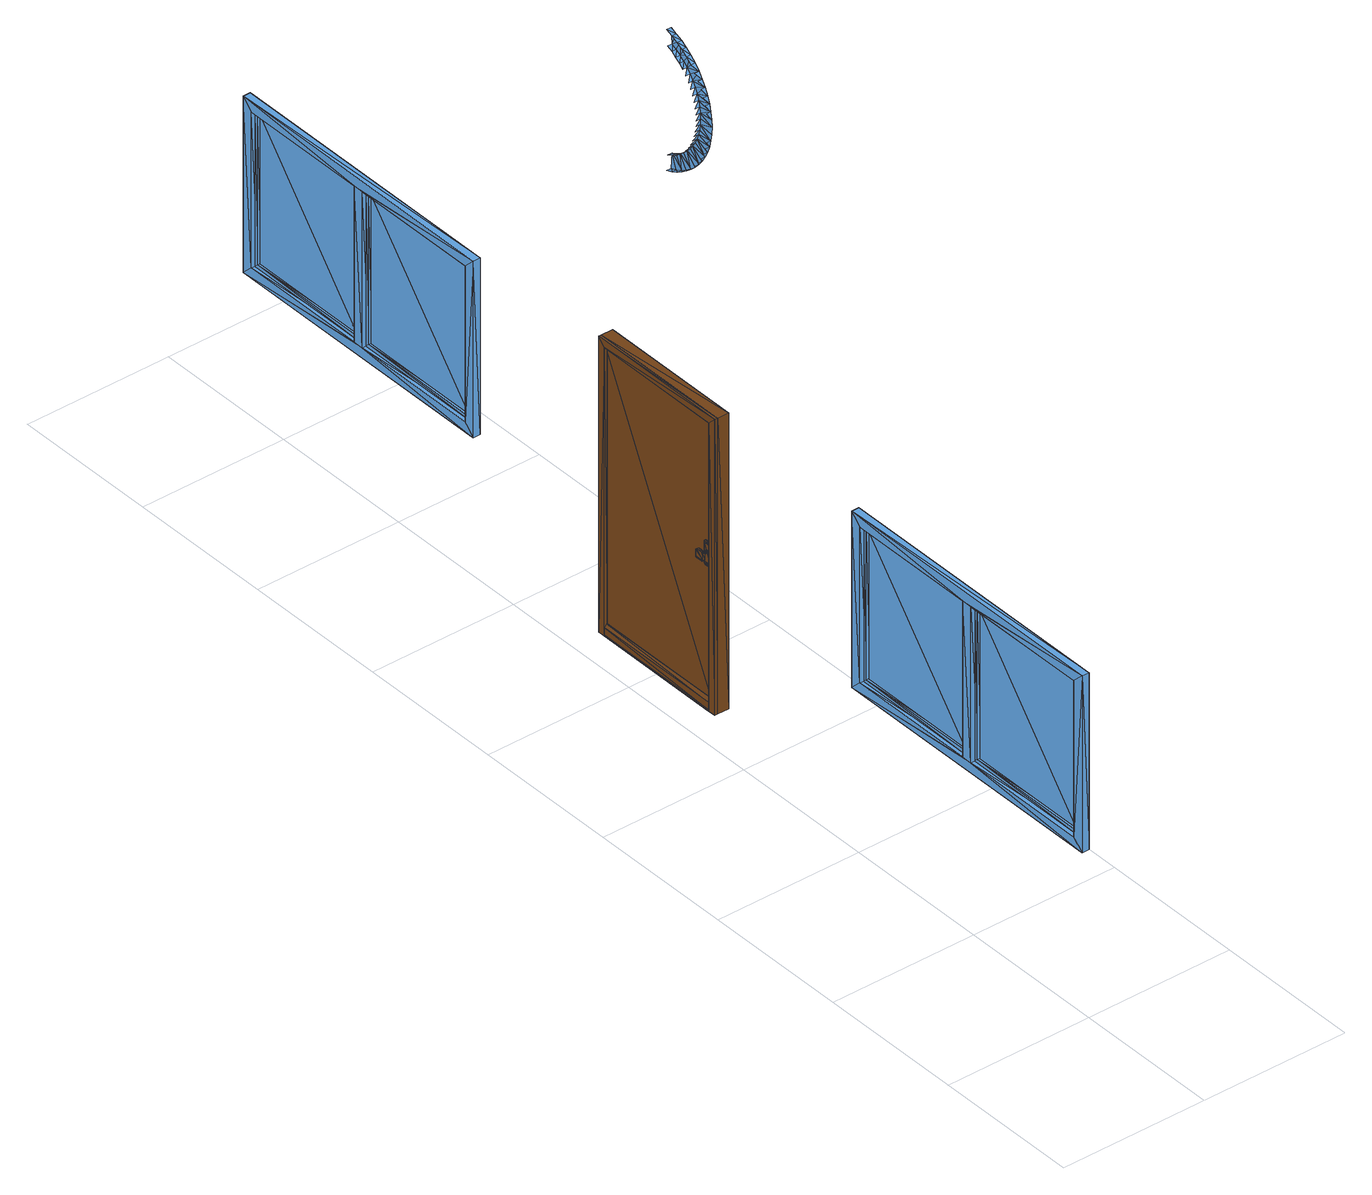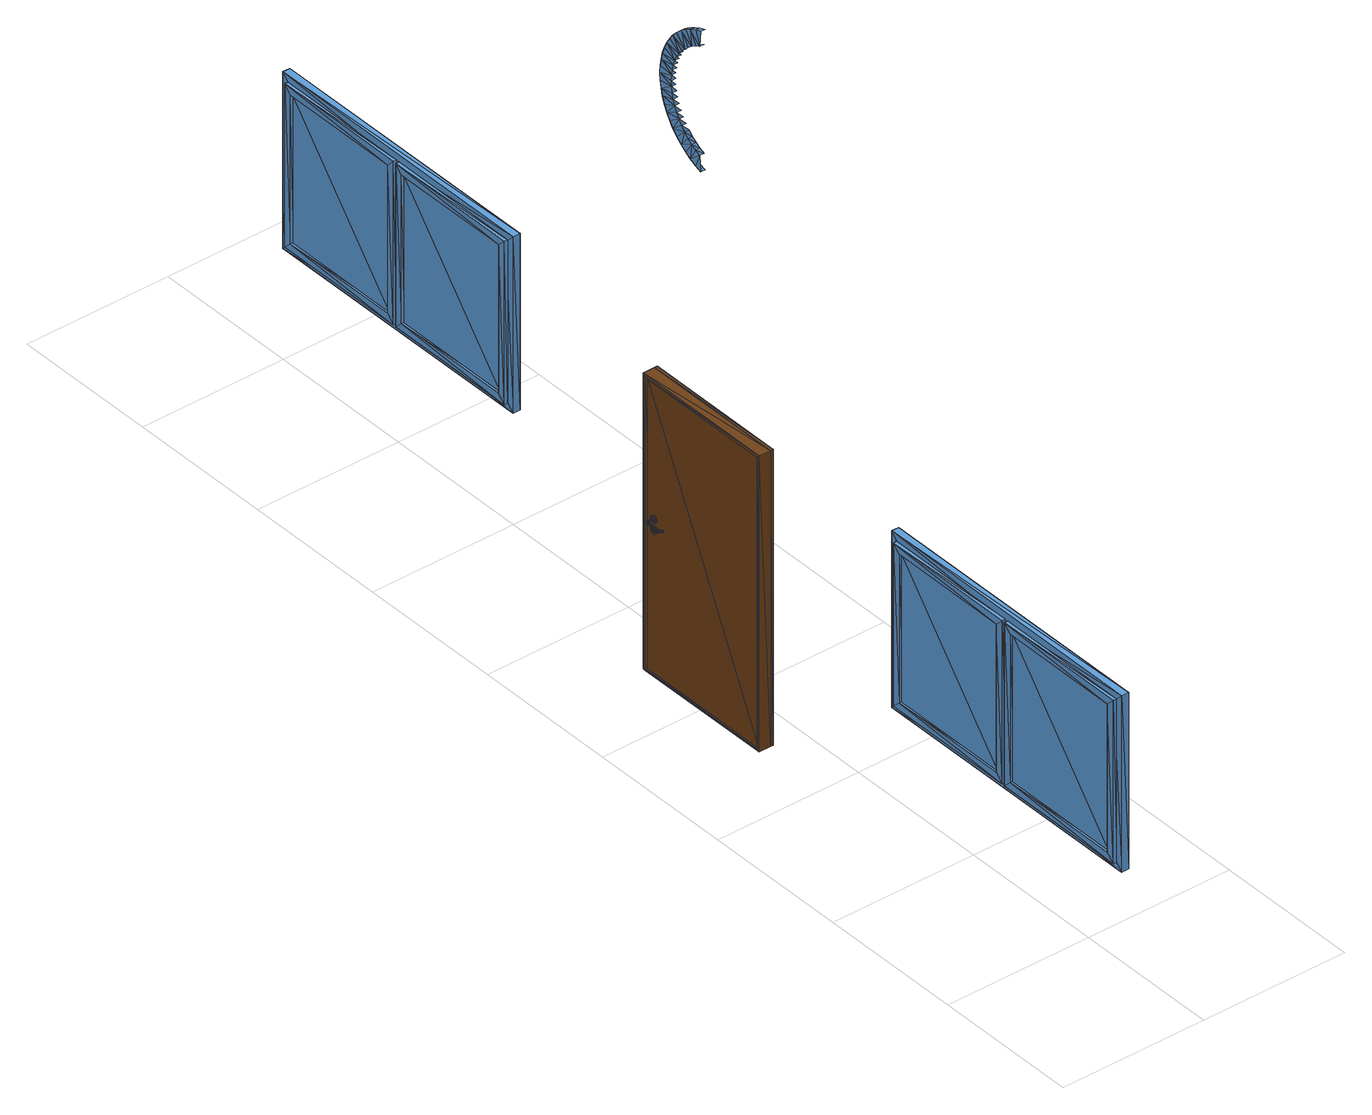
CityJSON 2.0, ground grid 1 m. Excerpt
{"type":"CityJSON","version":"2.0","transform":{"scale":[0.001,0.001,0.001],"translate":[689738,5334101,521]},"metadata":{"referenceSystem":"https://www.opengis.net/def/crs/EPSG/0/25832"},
"CityObjects":{
"building1":{"type":"Building","attributes":{"description":"FZK-Haus create by KHH / IAI / FZK","name":"FZK-Haus","Pset_BuildingCommon.SprinklerProtection":0,"Pset_BuildingCommon.SprinklerProtectionAutomatic":0,"Pset_BuildingCommon.OccupancyType":"citygml:1000 (residential building)","Pset_BuildingCommon.GrossPlannedArea":120,"Pset_BuildingCommon.NumberOfStoreys":2,"Pset_BuildingCommon.YearOfConstruction":"2008","Pset_BuildingCommon.NetAreaPlanned":120,"BaseQuantities.GrossFloorArea":241.5},"children":["building1-1","building1-2"]},
"building1-1":{"type":"BuildingConstructiveElement","attributes":{"name":"Wand-Ext-OG-1","Pset_WallCommon.ThermalTransmittance":0.4,"AC_Pset_Name.Name":"Wand-Ext-OG-1","ArchiCADProperties.Ursprungsgeschoss":"Dachgeschoss","ArchiCADProperties.Raumname":"Galerie","ArchiCADProperties.Raumnummer":"7","ArchiCADProperties.Ebene":"Außenwände","ArchiCADProperties.Typ":"Wand","ArchiCADProperties.Geschützt":0,"ArchiCADProperties.Baustoff / Mehrschichtiger Aufbau / Profil / Schraffur":"Leichtbeton 102890359","ArchiCADProperties.Tragende Funktion":"Nicht definiert","ArchiCADProperties.Lage":"Nicht definiert","ArchiCADProperties.Element-Klassifizierung":"Wand","ArchiCADProperties.Umbau-Status":"Bestand","ArchiCADProperties.Anzeigen auf Umbau-Filter":"Alle relevanten Filter","ArchiCADProperties.Struktur - Typ":"Einfach","ArchiCADProperties.Baustoff/Mehrschicht/Profil":"Leichtbeton 102890359","ArchiCADProperties.Außenseite Oberfläche":"Anstrich","ArchiCADProperties.Innenseite Oberfläche":"Anstrich","ArchiCADProperties.Oberfläche Kante":"Anstrich","ArchiCADProperties.Äußerer Neigungswinkel":90,"ArchiCADProperties.Innerer Neigungswinkel":90,"ArchiCADProperties.Wand Neigungstyp":"gerade","ArchiCADProperties.Lage der Referenzlinie":"Außen","ArchiCADProperties.Geschoss für Oberkantenverknüpfung":"Nicht verknüpft","ArchiCADProperties.Geometriemethode":"Uni","BaseQuantities.Length":9.7,"BaseQuantities.Height":3.39,"BaseQuantities.Width":0.3,"BaseQuantities.GrossFootprintArea":2.91,"BaseQuantities.NetFootprintArea":2.91,"BaseQuantities.GrossSideArea":19.26,"BaseQuantities.NetSideArea":18.47,"BaseQuantities.GrossVolume":5.78,"BaseQuantities.NetVolume":5.54,"ArchiCADQuantities.Höhenangabe zum Projekt-Nullpunkt":2.7,"ArchiCADQuantities.Höhe zu Geschoss":0,"ArchiCADQuantities.Höhe":3.5,"ArchiCADQuantities.Oberflächenbereich":18.65,"ArchiCADQuantities.Netto-Volumen":5.54},"parents":["building1"],"geometry":[{"type":"MultiSurface","lod":"3","boundaries":[[[0,1,2]],[[3,4,5]],[[1,6,7]],[[8,3,9]],[[6,10,11]],[[12,8,13]],[[10,14,15]],[[16,12,17]],[[18,19,20]],[[20,21,0]],[[14,22,23]],[[4,19,18]],[[0,21,1]],[[3,24,4]],[[25,16,26]],[[1,27,6]],[[19,28,20]],[[28,21,20]],[[21,28,29]],[[28,19,30]],[[8,31,3]],[[32,21,33]],[[22,34,35]],[[19,36,37]],[[6,38,10]],[[21,32,1]],[[36,19,4]],[[27,32,39]],[[24,36,4]],[[32,27,1]],[[36,24,40]],[[12,31,8]],[[38,27,41]],[[42,25,43]],[[10,38,14]],[[31,24,3]],[[27,38,6]],[[24,31,44]],[[45,38,46]],[[34,47,48]],[[16,49,12]],[[31,50,51]],[[14,52,22]],[[38,45,14]],[[52,45,53]],[[54,48,47]],[[49,50,12]],[[45,52,14]],[[25,49,16]],[[50,49,55]],[[12,50,31]],[[22,52,34]],[[56,52,57]],[[58,59,60]],[[49,61,62]],[[42,58,60]],[[63,54,47]],[[64,54,63]],[[52,56,34]],[[42,65,25]],[[66,56,67]],[[34,66,47]],[[65,61,25]],[[56,66,34]],[[25,61,49]],[[61,65,68]],[[59,69,70]],[[66,63,47]],[[71,68,65]],[[60,59,70]],[[72,64,63]],[[73,64,72]],[[74,75,76]],[[42,60,65]],[[69,77,78]],[[79,71,80]],[[66,74,76]],[[80,71,65]],[[66,76,63]],[[60,80,65]],[[81,72,63]],[[70,82,60]],[[70,69,78]],[[83,73,72]],[[75,84,81]],[[76,81,63]],[[85,73,83]],[[86,79,82]],[[76,75,81]],[[82,79,80]],[[60,82,80]],[[81,83,72]],[[77,87,88]],[[84,89,90]],[[70,78,82]],[[78,77,88]],[[91,85,83]],[[81,84,90]],[[92,86,82]],[[93,86,92]],[[94,85,91]],[[81,90,83]],[[78,92,82]],[[89,95,96]],[[87,97,98]],[[88,99,78]],[[96,91,83]],[[90,96,83]],[[90,89,96]],[[99,93,92]],[[88,87,98]],[[100,94,91]],[[78,99,92]],[[96,100,91]],[[88,98,99]]],"semantics":{"surfaces":[{"type":"Window"}],"values":[0,0,0,0,0,0,0,0,0,0,0,0,0,0,0,0,0,0,0,0,0,0,0,0,0,0,0,0,0,0,0,0,0,0,0,0,0,0,0,0,0,0,0,0,0,0,0,0,0,0,0,0,0,0,0,0,0,0,0,0,0,0,0,0,0,0,0,0,0,0,0,0,0,0,0,0,0,0,0,0,0,0,0,0,0,0,0,0,0,0,0,0,0,0,0,0,0,0,0,0,0,0,0,0,0,0,0,0,0,0,0,0,0,0,0]}}]},
"building1-2":{"type":"BuildingConstructiveElement","attributes":{"name":"Wand-Ext-ERDG-1","Pset_WallCommon.ThermalTransmittance":0.4,"AC_Pset_Name.Name":"Wand-Ext-ERDG-1","ArchiCADProperties.Ursprungsgeschoss":"Erdgeschoss","ArchiCADProperties.Raumname":"Küche","ArchiCADProperties.Raumnummer":"6","ArchiCADProperties.Ebene":"Außenwände","ArchiCADProperties.Typ":"Wand","ArchiCADProperties.Geschützt":0,"ArchiCADProperties.Baustoff / Mehrschichtiger Aufbau / Profil / Schraffur":"Leichtbeton 102890359","ArchiCADProperties.Tragende Funktion":"Nicht definiert","ArchiCADProperties.Lage":"Nicht definiert","ArchiCADProperties.Element-Klassifizierung":"Wand","ArchiCADProperties.Umbau-Status":"Bestand","ArchiCADProperties.Anzeigen auf Umbau-Filter":"Alle relevanten Filter","ArchiCADProperties.Struktur - Typ":"Einfach","ArchiCADProperties.Baustoff/Mehrschicht/Profil":"Leichtbeton 102890359","ArchiCADProperties.Außenseite Oberfläche":"Anstrich","ArchiCADProperties.Innenseite Oberfläche":"Anstrich","ArchiCADProperties.Oberfläche Kante":"Anstrich","ArchiCADProperties.Äußerer Neigungswinkel":90,"ArchiCADProperties.Innerer Neigungswinkel":90,"ArchiCADProperties.Wand Neigungstyp":"gerade","ArchiCADProperties.Lage der Referenzlinie":"Außen","ArchiCADProperties.Geschoss für Oberkantenverknüpfung":"Nicht verknüpft","ArchiCADProperties.Geometriemethode":"Uni","BaseQuantities.Length":9.7,"BaseQuantities.Height":2.7,"BaseQuantities.Width":0.3,"BaseQuantities.GrossFootprintArea":2.91,"BaseQuantities.NetFootprintArea":2.91,"BaseQuantities.GrossSideArea":25.59,"BaseQuantities.NetSideArea":18.76,"BaseQuantities.GrossVolume":7.86,"BaseQuantities.NetVolume":5.81,"ArchiCADQuantities.Höhenangabe zum Projekt-Nullpunkt":0,"ArchiCADQuantities.Höhe zu Geschoss":0,"ArchiCADQuantities.Höhe":2.7,"ArchiCADQuantities.Oberflächenbereich":20.17,"ArchiCADQuantities.Netto-Volumen":5.81},"parents":["building1"],"geometry":[{"type":"Solid","lod":"3","boundaries":[[[[101,102,103]],[[102,104,103]],[[102,101,105]],[[101,106,105]],[[107,108,109]],[[110,108,104]],[[108,107,104]],[[105,111,112]],[[110,104,113]],[[109,113,114]],[[111,109,114]],[[115,114,102]],[[112,115,102]],[[105,112,102]],[[107,111,105]],[[107,109,111]],[[102,114,104]],[[114,113,104]],[[107,116,104]],[[116,103,104]],[[103,117,118]],[[119,117,116]],[[117,103,116]],[[101,120,121]],[[119,116,122]],[[118,122,123]],[[120,118,123]],[[121,124,106]],[[124,123,106]],[[101,121,106]],[[103,118,101]],[[118,120,101]],[[106,123,116]],[[123,122,116]],[[116,107,106]],[[107,105,106]],[[120,114,121]],[[114,115,121]],[[114,120,111]],[[120,123,111]],[[124,112,123]],[[112,111,123]],[[112,124,115]],[[124,121,115]],[[117,110,118]],[[110,113,118]],[[110,117,108]],[[117,119,108]],[[122,109,119]],[[109,108,119]],[[109,122,113]],[[122,118,113]],[[125,115,126]],[[115,114,126]],[[115,125,112]],[[125,127,112]],[[128,129,112]],[[111,128,112]],[[130,128,114]],[[128,111,114]],[[131,130,115]],[[130,114,115]],[[112,129,115]],[[129,131,115]],[[111,132,114]],[[132,126,114]],[[125,126,133]],[[126,134,133]],[[126,132,135]],[[134,126,135]],[[136,135,127]],[[135,132,127]],[[125,133,127]],[[133,136,127]],[[132,111,127]],[[111,112,127]],[[134,130,133]],[[130,131,133]],[[130,134,128]],[[134,135,128]],[[136,129,135]],[[129,128,135]],[[129,136,131]],[[136,133,131]],[[137,138,139]],[[138,140,139]],[[138,137,141]],[[137,142,141]],[[141,143,144]],[[143,145,144]],[[143,140,146]],[[145,143,146]],[[147,146,138]],[[146,140,138]],[[141,144,138]],[[144,147,138]],[[143,148,140]],[[148,139,140]],[[137,139,131]],[[139,130,131]],[[139,148,128]],[[130,139,128]],[[129,128,142]],[[128,148,142]],[[137,131,142]],[[131,129,142]],[[148,143,142]],[[143,141,142]],[[130,146,131]],[[146,147,131]],[[146,130,145]],[[130,128,145]],[[129,144,128]],[[144,145,128]],[[144,129,147]],[[129,131,147]],[[149,150,151]],[[150,152,151]],[[150,149,153]],[[149,154,153]],[[153,155,150]],[[155,152,150]],[[155,156,152]],[[156,151,152]],[[149,151,154]],[[151,156,154]],[[156,155,154]],[[155,153,154]],[[157,113,158]],[[113,110,158]],[[113,157,109]],[[157,159,109]],[[160,161,109]],[[108,160,109]],[[108,110,162]],[[160,108,162]],[[163,162,113]],[[162,110,113]],[[109,161,113]],[[161,163,113]],[[108,164,110]],[[164,158,110]],[[157,158,165]],[[158,166,165]],[[158,164,167]],[[166,158,167]],[[167,164,168]],[[168,164,159]],[[157,165,159]],[[165,168,159]],[[164,108,159]],[[108,109,159]],[[166,162,165]],[[162,163,165]],[[162,166,160]],[[166,167,160]],[[168,161,167]],[[161,160,167]],[[161,168,163]],[[168,165,163]],[[169,170,171]],[[170,172,171]],[[170,169,173]],[[169,174,173]],[[173,175,176]],[[175,177,176]],[[175,172,178]],[[177,175,178]],[[179,178,170]],[[178,172,170]],[[173,176,170]],[[176,179,170]],[[175,180,172]],[[180,171,172]],[[169,171,163]],[[171,162,163]],[[171,180,160]],[[162,171,160]],[[161,160,174]],[[160,180,174]],[[169,163,174]],[[163,161,174]],[[180,175,174]],[[175,173,174]],[[162,178,163]],[[178,179,163]],[[178,162,177]],[[162,160,177]],[[161,176,160]],[[176,177,160]],[[176,161,179]],[[161,163,179]],[[181,182,183]],[[182,184,183]],[[182,181,185]],[[181,186,185]],[[185,187,182]],[[187,184,182]],[[187,188,184]],[[188,183,184]],[[181,183,186]],[[183,188,186]],[[188,187,186]],[[187,185,186]],[[189,190,191]],[[190,192,191]],[[191,193,194]],[[195,193,196]],[[193,191,196]],[[189,197,198]],[[195,196,199]],[[194,199,200]],[[197,194,200]],[[198,201,202]],[[201,200,202]],[[189,198,202]],[[202,200,196]],[[200,199,196]],[[191,194,189]],[[194,197,189]],[[189,202,203]],[[190,189,203]],[[204,205,206]],[[207,205,192]],[[205,204,192]],[[203,208,209]],[[207,192,210]],[[206,210,211]],[[208,206,211]],[[209,212,190]],[[212,211,190]],[[203,209,190]],[[190,211,192]],[[211,210,192]],[[204,206,203]],[[206,208,203]],[[196,191,192]],[[204,196,192]],[[196,204,202]],[[204,203,202]],[[193,207,194]],[[207,210,194]],[[199,194,210]],[[206,199,210]],[[199,206,195]],[[206,205,195]],[[193,195,205]],[[207,193,205]],[[197,211,198]],[[211,212,198]],[[201,198,212]],[[209,201,212]],[[201,209,200]],[[209,208,200]],[[197,200,208]],[[211,197,208]],[[213,210,214]],[[210,207,214]],[[213,214,215]],[[214,216,215]],[[214,217,218]],[[216,214,218]],[[218,217,219]],[[219,217,220]],[[213,215,220]],[[215,219,220]],[[213,220,206]],[[210,213,206]],[[206,205,221]],[[205,222,221]],[[205,207,223]],[[222,205,223]],[[224,223,210]],[[223,207,210]],[[206,221,210]],[[221,224,210]],[[217,214,207]],[[205,217,207]],[[217,205,220]],[[205,206,220]],[[216,223,215]],[[223,224,215]],[[219,215,224]],[[221,219,224]],[[219,221,218]],[[221,222,218]],[[216,218,222]],[[223,216,222]],[[225,226,227]],[[226,228,227]],[[225,227,224]],[[227,223,224]],[[227,229,222]],[[223,227,222]],[[221,222,230]],[[222,229,230]],[[225,224,230]],[[224,221,230]],[[225,230,231]],[[226,225,231]],[[231,232,233]],[[232,234,233]],[[232,228,235]],[[234,232,235]],[[236,235,226]],[[235,228,226]],[[231,233,226]],[[233,236,226]],[[229,227,228]],[[232,229,228]],[[229,232,230]],[[232,231,230]],[[223,235,224]],[[235,236,224]],[[221,224,236]],[[233,221,236]],[[221,233,222]],[[233,234,222]],[[223,222,234]],[[235,223,234]],[[237,238,239]],[[238,240,239]],[[239,241,242]],[[237,239,242]],[[237,242,243]],[[238,237,243]],[[243,244,238]],[[244,240,238]],[[241,239,240]],[[244,241,240]],[[241,244,242]],[[244,243,242]],[[245,212,246]],[[212,211,246]],[[245,246,247]],[[246,248,247]],[[246,249,250]],[[248,246,250]],[[251,250,252]],[[250,249,252]],[[245,247,252]],[[247,251,252]],[[245,252,209]],[[212,245,209]],[[209,208,253]],[[208,254,253]],[[255,254,211]],[[254,208,211]],[[256,255,212]],[[255,211,212]],[[209,253,212]],[[253,256,212]],[[249,246,211]],[[208,249,211]],[[249,208,252]],[[208,209,252]],[[248,255,247]],[[255,256,247]],[[251,247,256]],[[253,251,256]],[[251,253,250]],[[253,254,250]],[[248,250,254]],[[255,248,254]],[[257,258,259]],[[258,260,259]],[[257,259,256]],[[259,255,256]],[[259,261,254]],[[255,259,254]],[[253,254,262]],[[254,261,262]],[[257,256,262]],[[256,253,262]],[[257,262,263]],[[258,257,263]],[[263,264,265]],[[264,266,265]],[[264,260,267]],[[266,264,267]],[[268,267,258]],[[267,260,258]],[[263,265,258]],[[265,268,258]],[[261,259,260]],[[264,261,260]],[[261,264,262]],[[264,263,262]],[[255,267,256]],[[267,268,256]],[[253,256,268]],[[265,253,268]],[[253,265,254]],[[265,266,254]],[[255,254,266]],[[267,255,266]],[[269,270,271]],[[270,272,271]],[[271,273,274]],[[269,271,274]],[[269,274,275]],[[270,269,275]],[[275,276,270]],[[276,272,270]],[[273,271,272]],[[276,273,272]],[[273,276,274]],[[276,275,274]],[[277,278,279]],[[278,280,279]],[[278,277,281]],[[277,282,281]],[[283,284,281]],[[285,283,281]],[[283,285,286]],[[283,286,287]],[[284,280,278]],[[281,284,278]],[[284,288,280]],[[288,279,280]],[[289,290,291]],[[291,290,292]],[[277,279,288]],[[291,292,288]],[[288,292,282]],[[277,288,282]],[[292,285,282]],[[285,281,282]],[[285,292,286]],[[292,290,286]],[[289,287,290]],[[287,286,290]],[[287,289,283]],[[289,291,283]],[[288,284,291]],[[284,283,291]],[[278,293,294]],[[293,295,294]],[[293,278,296]],[[278,281,296]],[[297,298,296]],[[299,297,296]],[[297,299,300]],[[297,300,301]],[[298,295,293]],[[296,298,293]],[[298,302,295]],[[302,294,295]],[[303,286,304]],[[304,286,285]],[[278,294,302]],[[302,304,281]],[[304,285,281]],[[278,302,281]],[[285,299,281]],[[299,296,281]],[[299,285,300]],[[285,286,300]],[[303,301,286]],[[301,300,286]],[[301,303,297]],[[303,304,297]],[[302,298,304]],[[298,297,304]],[[279,305,289]],[[305,306,289]],[[305,279,307]],[[279,308,307]],[[307,309,305]],[[309,306,305]],[[309,310,306]],[[310,289,306]],[[279,289,308]],[[289,310,308]],[[310,309,308]],[[309,307,308]],[[305,311,306]],[[311,312,306]],[[311,305,313]],[[305,307,313]],[[313,314,311]],[[314,312,311]],[[314,309,312]],[[309,306,312]],[[305,306,307]],[[306,309,307]],[[309,314,307]],[[314,313,307]],[[315,316,317]],[[316,318,317]],[[316,315,319]],[[315,320,319]],[[319,321,316]],[[321,318,316]],[[321,322,318]],[[322,317,318]],[[315,317,320]],[[317,322,320]],[[322,321,320]],[[321,319,320]],[[316,295,318]],[[295,301,318]],[[295,316,323]],[[316,319,323]],[[323,324,295]],[[324,301,295]],[[324,321,301]],[[321,318,301]],[[316,318,319]],[[318,321,319]],[[321,324,319]],[[324,323,319]],[[325,326,327]],[[326,328,327]],[[326,325,284]],[[325,329,284]],[[284,283,326]],[[283,328,326]],[[283,330,328]],[[330,327,328]],[[325,327,329]],[[327,330,329]],[[330,283,329]],[[283,284,329]],[[331,332,323]],[[332,324,323]],[[333,323,334]],[[323,324,334]],[[323,333,331]],[[335,331,336]],[[331,333,336]],[[335,337,331]],[[337,332,331]],[[337,338,332]],[[332,338,334]],[[332,334,324]],[[333,334,336]],[[334,338,336]],[[337,335,336]],[[338,337,336]],[[339,340,341]],[[340,342,341]],[[341,342,343]],[[342,344,343]],[[345,346,347]],[[348,347,349]],[[350,349,343]],[[347,346,343]],[[349,347,343]],[[346,351,341]],[[343,346,341]],[[352,353,354]],[[351,355,339]],[[341,351,339]],[[355,352,356]],[[339,355,356]],[[354,357,358]],[[352,354,358]],[[356,352,358]],[[356,358,359]],[[356,360,339]],[[360,340,339]],[[361,362,363]],[[364,361,365]],[[366,365,360]],[[361,363,360]],[[365,361,360]],[[363,367,340]],[[360,363,340]],[[368,369,370]],[[367,371,342]],[[340,367,342]],[[371,368,344]],[[342,371,344]],[[370,372,373]],[[368,370,373]],[[344,368,373]],[[344,373,374]],[[343,344,350]],[[344,374,350]],[[373,349,374]],[[349,350,374]],[[372,348,373]],[[348,349,373]],[[370,347,372]],[[347,348,372]],[[369,345,370]],[[345,347,370]],[[345,369,346]],[[369,368,346]],[[346,368,351]],[[368,371,351]],[[351,371,355]],[[371,367,355]],[[355,367,352]],[[367,363,352]],[[352,363,353]],[[363,362,353]],[[361,354,362]],[[354,353,362]],[[364,357,361]],[[357,354,361]],[[365,358,364]],[[358,357,364]],[[366,359,365]],[[359,358,365]],[[359,366,356]],[[366,360,356]],[[375,376,377]],[[376,378,377]],[[379,380,381]],[[380,375,381]],[[377,382,383]],[[381,375,384]],[[383,385,386]],[[377,383,386]],[[387,388,389]],[[386,390,391]],[[388,384,392]],[[384,375,392]],[[389,388,392]],[[375,377,393]],[[377,386,393]],[[386,391,393]],[[394,395,396]],[[395,392,396]],[[393,397,398]],[[397,399,398]],[[393,398,400]],[[401,396,402]],[[403,402,404]],[[402,396,404]],[[405,406,407]],[[404,396,408]],[[400,405,408]],[[375,393,408]],[[392,375,408]],[[396,392,408]],[[393,400,408]],[[405,407,408]],[[404,408,409]],[[410,404,409]],[[411,383,412]],[[383,382,412]],[[413,385,411]],[[385,383,411]],[[414,386,413]],[[386,385,413]],[[415,390,414]],[[390,386,414]],[[416,391,415]],[[391,390,415]],[[391,416,393]],[[416,417,393]],[[393,417,397]],[[417,418,397]],[[397,418,399]],[[418,419,399]],[[399,419,398]],[[419,420,398]],[[398,420,400]],[[420,421,400]],[[400,421,405]],[[421,422,405]],[[405,422,406]],[[422,423,406]],[[406,423,407]],[[423,424,407]],[[407,424,408]],[[424,425,408]],[[408,425,409]],[[425,426,409]],[[427,410,426]],[[410,409,426]],[[428,404,427]],[[404,410,427]],[[429,403,428]],[[403,404,428]],[[430,402,429]],[[402,403,429]],[[431,401,430]],[[401,402,430]],[[432,396,431]],[[396,401,431]],[[433,394,432]],[[394,396,432]],[[434,395,433]],[[395,394,433]],[[435,392,434]],[[392,395,434]],[[392,435,389]],[[435,436,389]],[[389,436,387]],[[436,437,387]],[[387,437,388]],[[437,438,388]],[[388,438,384]],[[438,439,384]],[[384,439,381]],[[439,440,381]],[[381,440,379]],[[440,441,379]],[[379,441,380]],[[441,442,380]],[[380,442,375]],[[442,443,375]],[[444,376,443]],[[376,375,443]],[[445,378,444]],[[378,376,444]],[[446,377,445]],[[377,378,445]],[[412,382,446]],[[382,377,446]],[[417,416,414]],[[416,415,414]],[[419,418,420]],[[418,417,420]],[[414,413,411]],[[420,417,421]],[[411,412,446]],[[414,411,446]],[[423,422,424]],[[446,445,444]],[[422,421,425]],[[421,417,425]],[[424,422,425]],[[417,414,443]],[[414,446,443]],[[446,444,443]],[[427,426,428]],[[426,425,428]],[[443,442,440]],[[442,441,440]],[[429,428,430]],[[443,440,439]],[[431,430,432]],[[430,428,432]],[[438,437,436]],[[433,432,434]],[[432,428,435]],[[439,438,435]],[[417,443,435]],[[425,417,435]],[[434,432,435]],[[428,425,435]],[[443,439,435]],[[438,436,435]],[[447,448,449]],[[448,450,449]],[[449,450,451]],[[450,452,451]],[[453,454,455]],[[456,453,457]],[[453,455,457]],[[458,459,460]],[[461,462,463]],[[451,463,449]],[[463,462,449]],[[460,464,465]],[[458,460,465]],[[462,457,447]],[[455,458,447]],[[465,466,447]],[[458,465,447]],[[457,455,447]],[[449,462,447]],[[466,467,468]],[[469,447,468]],[[447,466,468]],[[469,470,447]],[[470,448,447]],[[471,472,473]],[[472,474,475]],[[473,472,475]],[[476,477,478]],[[479,480,481]],[[470,481,448]],[[481,480,448]],[[478,482,483]],[[476,478,483]],[[480,473,450]],[[475,476,450]],[[483,484,450]],[[476,483,450]],[[473,475,450]],[[448,480,450]],[[484,485,486]],[[452,450,486]],[[450,484,486]],[[451,452,463]],[[452,486,463]],[[485,461,486]],[[461,463,486]],[[484,462,485]],[[462,461,485]],[[483,457,484]],[[457,462,484]],[[482,456,483]],[[456,457,483]],[[478,453,482]],[[453,456,482]],[[453,478,454]],[[478,477,454]],[[454,477,455]],[[477,476,455]],[[455,476,458]],[[476,475,458]],[[458,475,459]],[[475,474,459]],[[459,474,460]],[[474,472,460]],[[471,464,472]],[[464,460,472]],[[473,465,471]],[[465,464,471]],[[480,466,473]],[[466,465,473]],[[479,467,480]],[[467,466,480]],[[481,468,479]],[[468,467,479]],[[468,481,469]],[[481,470,469]],[[487,488,489]],[[488,490,491]],[[489,488,491]],[[489,491,492]],[[493,494,495]],[[494,489,495]],[[492,496,497]],[[498,495,499]],[[499,495,500]],[[495,489,500]],[[501,502,503]],[[504,500,505]],[[497,501,506]],[[503,507,506]],[[489,492,506]],[[492,497,506]],[[501,503,506]],[[508,505,509]],[[505,500,509]],[[509,500,510]],[[506,511,512]],[[511,513,512]],[[514,510,515]],[[512,516,517]],[[512,517,518]],[[519,515,518]],[[489,506,518]],[[500,489,518]],[[510,500,518]],[[506,512,518]],[[515,510,518]],[[520,519,521]],[[519,518,521]],[[521,518,522]],[[497,523,501]],[[523,524,501]],[[501,524,502]],[[524,525,502]],[[502,525,503]],[[525,526,503]],[[503,526,507]],[[526,527,507]],[[506,507,527]],[[528,506,527]],[[511,506,528]],[[529,511,528]],[[513,511,529]],[[530,513,529]],[[512,513,530]],[[531,512,530]],[[516,512,531]],[[532,516,531]],[[517,516,532]],[[533,517,532]],[[518,517,533]],[[534,518,533]],[[522,518,534]],[[535,522,534]],[[522,535,521]],[[535,536,521]],[[521,536,520]],[[536,537,520]],[[520,537,519]],[[537,538,519]],[[519,538,515]],[[538,539,515]],[[515,539,514]],[[539,540,514]],[[514,540,510]],[[540,541,510]],[[510,541,509]],[[541,542,509]],[[509,542,508]],[[542,543,508]],[[508,543,505]],[[543,544,505]],[[505,544,504]],[[544,545,504]],[[500,504,545]],[[546,500,545]],[[499,500,546]],[[547,499,546]],[[498,499,547]],[[548,498,547]],[[495,498,548]],[[549,495,548]],[[493,495,549]],[[550,493,549]],[[494,493,550]],[[551,494,550]],[[489,494,551]],[[552,489,551]],[[487,489,552]],[[553,487,552]],[[487,553,488]],[[553,554,488]],[[488,554,490]],[[554,555,490]],[[490,555,491]],[[555,556,491]],[[491,556,492]],[[556,557,492]],[[492,557,496]],[[557,558,496]],[[496,558,497]],[[558,523,497]],[[527,526,528]],[[526,525,524]],[[528,526,524]],[[528,524,523]],[[530,529,531]],[[529,528,531]],[[523,558,557]],[[532,531,533]],[[533,531,534]],[[531,528,534]],[[556,555,554]],[[535,534,536]],[[557,556,552]],[[554,553,552]],[[523,557,552]],[[528,523,552]],[[556,554,552]],[[537,536,538]],[[536,534,538]],[[538,534,539]],[[552,551,549]],[[551,550,549]],[[540,539,541]],[[549,548,547]],[[549,547,546]],[[542,541,546]],[[528,552,546]],[[534,528,546]],[[539,534,546]],[[552,549,546]],[[541,539,546]],[[543,542,544]],[[542,546,544]],[[544,546,545]],[[559,560,561]],[[560,562,563]],[[561,560,564]],[[560,563,564]],[[565,566,567]],[[566,561,567]],[[564,568,569]],[[561,564,569]],[[570,567,571]],[[571,567,572]],[[567,561,572]],[[569,573,574]],[[573,575,574]],[[561,569,574]],[[561,574,576]],[[577,572,578]],[[579,578,580]],[[576,581,582]],[[578,572,583]],[[580,578,583]],[[561,576,584]],[[576,582,584]],[[585,583,586]],[[583,572,586]],[[584,587,588]],[[572,561,588]],[[561,584,588]],[[588,589,590]],[[589,591,590]],[[572,588,590]],[[572,590,592]],[[593,594,592]],[[594,586,592]],[[586,572,592]],[[569,595,573]],[[595,596,573]],[[573,596,575]],[[596,597,575]],[[575,597,574]],[[597,598,574]],[[576,574,598]],[[599,576,598]],[[581,576,599]],[[600,581,599]],[[582,581,600]],[[601,582,600]],[[584,582,601]],[[602,584,601]],[[587,584,602]],[[603,587,602]],[[588,587,603]],[[604,588,603]],[[589,588,604]],[[605,589,604]],[[591,589,605]],[[606,591,605]],[[590,591,606]],[[607,590,606]],[[592,590,607]],[[608,592,607]],[[592,608,593]],[[608,609,593]],[[593,609,594]],[[609,610,594]],[[594,610,586]],[[610,611,586]],[[586,611,585]],[[611,612,585]],[[585,612,583]],[[612,613,583]],[[583,613,580]],[[613,614,580]],[[580,614,579]],[[614,615,579]],[[579,615,578]],[[615,616,578]],[[578,616,577]],[[616,617,577]],[[572,577,617]],[[618,572,617]],[[571,572,618]],[[619,571,618]],[[570,571,619]],[[620,570,619]],[[567,570,620]],[[621,567,620]],[[565,567,621]],[[622,565,621]],[[566,565,622]],[[623,566,622]],[[561,566,623]],[[624,561,623]],[[559,561,624]],[[625,559,624]],[[559,625,560]],[[625,626,560]],[[560,626,562]],[[626,627,562]],[[562,627,563]],[[627,628,563]],[[563,628,564]],[[628,629,564]],[[564,629,568]],[[629,630,568]],[[568,630,569]],[[630,595,569]],[[598,597,596]],[[600,599,601]],[[601,599,602]],[[598,596,595]],[[603,602,604]],[[595,630,629]],[[629,628,626]],[[628,627,626]],[[606,605,607]],[[605,604,607]],[[626,625,624]],[[599,598,624]],[[602,599,624]],[[598,595,624]],[[595,629,624]],[[629,626,624]],[[609,608,610]],[[610,608,611]],[[624,623,621]],[[623,622,621]],[[612,611,613]],[[621,620,619]],[[621,619,618]],[[608,607,618]],[[604,602,618]],[[607,604,618]],[[602,624,618]],[[611,608,618]],[[624,621,618]],[[613,611,618]],[[615,614,616]],[[614,613,616]],[[613,618,616]],[[616,618,617]],[[631,632,633]],[[632,634,633]],[[635,636,637]],[[636,631,633]],[[633,638,639]],[[640,637,639]],[[636,633,639]],[[637,636,639]],[[641,632,636]],[[636,632,631]],[[632,642,634]],[[642,643,634]],[[638,633,634]],[[644,638,634]],[[639,638,644]],[[645,639,644]],[[639,645,640]],[[645,646,640]],[[646,647,640]],[[640,647,637]],[[635,637,648]],[[648,637,647]],[[636,635,641]],[[641,635,648]],[[641,649,642]],[[641,642,632]],[[642,650,651]],[[642,651,643]],[[644,634,643]],[[652,644,643]],[[645,644,652]],[[653,645,652]],[[645,653,646]],[[653,654,646]],[[646,654,655]],[[646,655,647]],[[656,648,647]],[[656,647,655]],[[649,641,648]],[[649,648,656]],[[649,657,642]],[[657,650,642]],[[658,651,659]],[[659,651,650]],[[652,643,660]],[[660,643,651]],[[653,652,661]],[[661,652,660]],[[661,662,653]],[[653,662,654]],[[654,662,655]],[[662,663,655]],[[656,655,663]],[[664,656,663]],[[649,656,664]],[[657,649,664]],[[665,659,657]],[[659,650,657]],[[658,659,666]],[[659,667,666]],[[660,651,658]],[[668,660,658]],[[661,660,668]],[[669,661,668]],[[661,669,662]],[[662,669,670]],[[663,662,671]],[[662,670,671]],[[672,664,663]],[[672,663,671]],[[665,657,664]],[[665,664,672]],[[665,673,659]],[[659,673,667]],[[667,674,666]],[[674,675,666]],[[676,668,658]],[[676,658,666]],[[677,669,668]],[[677,668,676]],[[677,678,669]],[[678,670,669]],[[679,671,678]],[[678,671,670]],[[672,671,679]],[[680,672,679]],[[665,672,680]],[[673,665,680]],[[673,681,674]],[[673,674,667]],[[674,682,683]],[[674,683,675]],[[676,666,675]],[[684,676,675]],[[677,676,684]],[[685,677,684]],[[677,685,678]],[[685,686,678]],[[686,687,678]],[[678,687,679]],[[680,679,688]],[[688,679,687]],[[673,680,681]],[[681,680,688]],[[681,689,674]],[[689,682,674]],[[682,690,683]],[[690,691,683]],[[692,684,675]],[[692,675,683]],[[693,685,684]],[[693,684,692]],[[685,693,694]],[[685,694,686]],[[686,694,687]],[[694,695,687]],[[688,687,695]],[[696,688,695]],[[681,688,696]],[[689,681,696]],[[689,697,682]],[[697,690,682]],[[690,698,691]],[[698,699,691]],[[692,683,691]],[[700,692,691]],[[693,692,700]],[[701,693,700]],[[693,701,694]],[[701,702,694]],[[694,702,695]],[[702,703,695]],[[696,695,703]],[[704,696,703]],[[689,696,704]],[[697,689,704]],[[697,705,698]],[[697,698,690]],[[698,706,707]],[[698,707,699]],[[700,691,699]],[[708,700,699]],[[701,700,708]],[[709,701,708]],[[701,709,702]],[[709,710,702]],[[702,710,711]],[[702,711,703]],[[712,704,703]],[[712,703,711]],[[705,697,704]],[[705,704,712]],[[705,713,698]],[[713,706,698]],[[706,714,707]],[[707,714,715]],[[708,699,716]],[[716,699,707]],[[709,708,717]],[[717,708,716]],[[717,718,709]],[[709,718,710]],[[710,718,711]],[[718,719,711]],[[712,711,719]],[[720,712,719]],[[705,712,720]],[[713,705,720]],[[706,713,714]],[[713,721,714]],[[722,723,714]],[[723,715,714]],[[716,707,715]],[[724,716,715]],[[717,716,724]],[[725,717,724]],[[726,718,725]],[[725,718,717]],[[726,727,718]],[[727,719,718]],[[728,720,719]],[[728,719,727]],[[721,713,720]],[[721,720,728]],[[722,714,729]],[[729,714,721]],[[723,722,730]],[[731,723,730]],[[715,723,732]],[[715,732,724]],[[724,732,733]],[[724,733,725]],[[726,725,734]],[[725,733,734]],[[726,734,727]],[[727,734,735]],[[727,735,728]],[[735,736,728]],[[728,736,721]],[[736,729,721]],[[730,722,729]],[[730,729,737]],[[738,731,730]],[[738,730,739]],[[723,731,732]],[[731,740,732]],[[732,740,733]],[[740,741,733]],[[734,733,741]],[[742,734,741]],[[735,734,743]],[[743,734,742]],[[743,744,735]],[[735,744,736]],[[744,737,736]],[[736,737,729]],[[730,737,745]],[[739,730,745]],[[746,738,739]],[[746,739,747]],[[731,738,748]],[[731,748,740]],[[740,748,749]],[[740,749,741]],[[750,742,741]],[[750,741,749]],[[743,742,750]],[[751,743,750]],[[743,751,744]],[[751,752,744]],[[744,752,737]],[[752,745,737]],[[739,745,753]],[[747,739,753]],[[754,755,753]],[[755,756,757]],[[747,753,746]],[[757,758,746]],[[755,757,746]],[[753,755,746]],[[738,746,758]],[[738,758,748]],[[748,758,757]],[[748,757,749]],[[756,750,749]],[[756,749,757]],[[751,750,756]],[[755,751,756]],[[751,755,752]],[[755,754,752]],[[752,754,745]],[[754,753,745]]]],"semantics":{"surfaces":[{"type":"Window"},{"type":"Door"}],"values":[[0,0,0,0,0,0,0,0,0,0,0,0,0,0,0,0,0,0,0,0,0,0,0,0,0,0,0,0,0,0,0,0,0,0,0,0,0,0,0,0,0,0,0,0,0,0,0,0,0,0,0,0,0,0,0,0,0,0,0,0,0,0,0,0,0,0,0,0,0,0,0,0,0,0,0,0,0,0,0,0,0,0,0,0,0,0,0,0,0,0,0,0,0,0,0,0,0,0,0,0,0,0,0,0,0,0,0,0,0,0,0,0,0,0,0,0,0,0,0,0,0,0,0,0,0,0,0,0,0,0,0,0,0,0,0,0,0,0,0,0,0,0,0,0,0,0,0,0,0,0,0,0,0,0,0,0,0,0,0,0,0,0,0,0,0,0,0,0,0,0,0,0,0,0,0,0,0,0,0,0,0,0,0,0,0,0,0,0,0,0,0,0,0,0,0,0,0,0,0,0,0,0,0,0,0,0,0,0,0,0,0,0,0,0,0,0,0,0,0,0,0,0,0,0,0,0,0,0,0,0,0,0,0,0,0,0,0,0,0,0,0,0,0,0,0,0,0,0,0,0,0,0,0,0,0,0,0,0,0,0,0,0,0,0,0,0,0,0,0,0,0,0,0,0,0,0,0,0,0,0,0,0,0,0,0,0,0,0,0,0,0,0,0,0,0,0,0,0,0,0,0,0,0,0,0,0,0,0,0,0,0,0,0,0,0,0,0,0,0,0,0,0,0,0,0,0,0,0,0,0,0,0,0,0,0,0,0,0,0,0,0,0,0,0,0,0,0,0,0,0,0,0,0,0,0,0,0,0,0,0,0,0,0,0,0,0,0,0,0,0,0,0,0,0,0,0,0,0,0,0,0,0,0,0,0,0,0,0,0,0,0,0,0,0,0,0,0,0,0,0,0,0,0,0,0,0,0,0,1,1,1,1,1,1,1,1,1,1,1,1,1,1,1,1,1,1,1,1,1,1,1,1,1,1,1,1,1,1,1,1,1,1,1,1,1,1,1,1,1,1,1,1,1,1,1,1,1,1,1,1,1,1,1,1,1,1,1,1,1,1,1,1,1,1,1,1,1,1,1,1,1,1,1,1,1,1,1,1,1,1,1,1,1,1,1,1,1,1,1,1,1,1,1,1,1,1,1,1,1,1,1,1,1,1,1,1,1,1,1,1,1,1,1,1,1,1,1,1,1,1,1,1,1,1,1,1,1,1,1,1,1,1,1,1,1,1,1,1,1,1,1,1,1,1,1,1,1,1,1,1,1,1,1,1,1,1,1,1,1,1,1,1,1,1,1,1,1,1,1,1,1,1,1,1,1,1,1,1,1,1,1,1,1,1,1,1,1,1,1,1,1,1,1,1,1,1,1,1,1,1,1,1,1,1,1,1,1,1,1,1,1,1,1,1,1,1,1,1,1,1,1,1,1,1,1,1,1,1,1,1,1,1,1,1,1,1,1,1,1,1,1,1,1,1,1,1,1,1,1,1,1,1,1,1,1,1,1,1,1,1,1,1,1,1,1,1,1,1,1,1,1,1,1,1,1,1,1,1,1,1,1,1,1,1,1,1,1,1,1,1,1,1,1,1,1,1,1,1,1,1,1,1,1,1,1,1,1,1,1,1,1,1,1,1,1,1,1,1,1,1,1,1,1,1,1,1,1,1,1,1,1,1,1,1,1,1,1,1,1,1,1,1,1,1,1,1,1,1,1,1,1,1,1,1,1,1,1,1,1,1,1,1,1,1,1,1,1,1,1,1,1,1,1,1,1,1,1,1,1,1,1,1,1,1,1,1,1,1,1,1,1,1,1,1,1,1,1,1,1,1,1,1,1,1,1,1,1,1,1,1,1,1,1,1,1,1,1,1,1,1,1,1,1,1,1,1,1,1,1,1,1,1,1,1,1,1,1,1,1,1,1,1,1,1,1,1,1,1,1,1,1,1,1,1,1,1,1,1,1,1,1,1,1,1,1,1,1,1,1,1,1,1,1,1,1,1,1,1,1,1,1,1,1,1,1,1,1,1,1,1,1,1,1,1,1,1,1,1,1,1,1,1,1,1,1,1,1,1,1,1,1,1,1,1,1,1,1,1,1,1,1,1,1,1,1,1,1,1,1,1,1,1,1,1,1,1,1,1,1,1,1,1,1,1,1,1,1,1,1,1,1,1,1,1,1,1,1,1,1,1,1,1,1,1,1,1,1,1,1,1,1,1,1,1,1,1,1,1,1,1,1,1,1,1,1,1,1,1,1,1,1,1,1,1,1,1,1,1,1,1,1,1,1,1,1,1,1,1,1,1,1,1,1,1,1,1,1,1,1,1,1,1,1,1,1,1,1,1,1,1,1,1,1,1,1,1,1,1,1,1,1,1,1,1,1,1,1,1,1,1,1,1,1,1,1,1,1,1,1,1,1,1,1,1,1,1,1,1,1,1,1,1,1,1,1,1,1,1,1,1,1,1,1,1,1,1,1,1,1,1,1,1,1,1,1,1,1,1,1,1,1,1,1,1,1,1,1,1,1,1,1,1,1,1,1,1,1,1,1,1,1,1,1,1,1,1,1,1,1,1,1,1,1,1,1,1,1,1,1,1,1,1,1,1,1,1,1,1,1,1,1,1,1,1,1,1,1,1,1,1,1,1,1,1,1,1,1,1,1,1,1,1,1,1,1,1,1,1,1,1,1,1,1,1,1,1,1,1,1,1,1,1,1,1,1,1,1,1,1,1,1,1,1,1,1,1,1,1,1,1,1,1,1,1,1,1,1,1,1,1,1,1,1,1,1,1,1,1,1,1,1,1,1,1,1,1,1,1,1,1,1,1,1,1,1,1,1,1,1,1,1,1,1,1,1,1,1,1,1,1,1,1,1,1,1,1,1,1,1,1,1,1,1,1,1,1,1,1,1,1,1,1,1,1,1,1,1,1,1,1,1,1,1,1,1,1,1,1,1,1,1,1,1,1,1,1,1,1,1,1,1,1,1,1,1,1,1,1,1,1,1,1,1,1,1,1,1,1,1,1,1,1,1,1,1,1,1,1,1,1,1,1,1,1,1,1]]}}]}
},
"vertices":[
[185,3502,4049],[185,3510,4098],[155,3510,4098],[185,3522,3855],[185,3510,3902],[155,3510,3902],[185,3522,4145],[155,3522,4145],[185,3538,3809],[155,3522,3855],[185,3538,4191],[155,3538,4191],[185,3559,3764],[155,3538,3809],[185,3559,4236],[155,3559,4236],[185,3584,3722],[155,3559,3764],[185,3502,3951],[185,3602,3961],[185,3500,4000],[185,3602,4039],[185,3584,4278],[155,3584,4278],[185,3617,3884],[185,3613,3683],[155,3584,3722],[185,3617,4116],[185,3600,4000],[155,3600,4000],[155,3602,3961],[185,3630,3847],[185,3608,4078],[155,3602,4039],[185,3613,4317],[155,3613,4317],[185,3608,3922],[155,3608,3922],[185,3630,4153],[155,3608,4078],[155,3617,3884],[155,3617,4116],[185,3646,3646],[155,3613,3683],[155,3630,3847],[185,3647,4189],[155,3630,4153],[185,3646,4354],[155,3646,4354],[185,3667,3778],[185,3647,3811],[155,3647,3811],[185,3667,4222],[155,3647,4189],[155,3683,4387],[155,3667,3778],[185,3691,4254],[155,3667,4222],[155,3646,3646],[155,3683,3613],[185,3683,3613],[185,3691,3746],[155,3691,3746],[185,3683,4387],[155,3722,4416],[185,3717,3717],[185,3717,4283],[155,3691,4254],[155,3717,3717],[155,3722,3584],[185,3722,3584],[155,3746,3691],[185,3722,4416],[155,3764,4441],[155,3717,4283],[155,3746,4309],[185,3746,4309],[155,3764,3559],[185,3764,3559],[155,3778,3667],[185,3746,3691],[185,3778,4333],[185,3778,3667],[185,3764,4441],[155,3778,4333],[155,3809,4462],[155,3811,3647],[155,3809,3538],[185,3809,3538],[155,3811,4353],[185,3811,4353],[185,3809,4462],[185,3811,3647],[155,3847,3630],[155,3855,4478],[155,3847,4370],[185,3847,4370],[155,3855,3522],[185,3855,3522],[185,3847,3630],[185,3855,4478],
[120,7495,800],[170,7495,800],[120,5495,800],[170,5495,800],[170,7495,2000],[120,7495,2000],[170,5495,2000],[170,5565,1930],[170,6460,1930],[170,5565,870],[170,6530,1930],[170,7425,1930],[170,6460,870],[170,6530,870],[170,7425,870],[120,5495,2000],[120,5565,870],[120,6460,870],[120,5565,1930],[120,6530,870],[120,7425,870],[120,6460,1930],[120,6530,1930],[120,7425,1930],[145,7425,870],[145,6530,870],[145,7425,1930],[170,6555,1905],[170,7400,1905],[170,6555,895],[170,7400,895],[145,6530,1930],[145,7400,895],[145,6555,895],[145,6555,1905],[145,7400,1905],[170,7450,845],[195,7450,845],[170,6505,845],[195,6505,845],[195,7450,1955],[170,7450,1955],[195,6505,1955],[195,7400,1905],[195,6555,1905],[195,6555,895],[195,7400,895],[170,6505,1955],[160,7400,895],[180,7400,895],[160,6555,895],[180,6555,895],[180,7400,1905],[160,7400,1905],[180,6555,1905],[160,6555,1905],[145,6460,870],[145,5565,870],[145,6460,1930],[170,5590,1905],[170,6435,1905],[170,5590,895],[170,6435,895],[145,5565,1930],[145,6435,895],[145,5590,895],[145,5590,1905],[145,6435,1905],[170,6485,845],[195,6485,845],[170,5540,845],[195,5540,845],[195,6485,1955],[170,6485,1955],[195,5540,1955],[195,6435,1905],[195,5590,1905],[195,5590,895],[195,6435,895],[170,5540,1955],[160,6435,895],[180,6435,895],[160,5590,895],[180,5590,895],[180,6435,1905],[160,6435,1905],[180,5590,1905],[160,5590,1905],[120,2205,950],[170,2205,950],[120,205,950],[170,205,950],[120,275,1020],[120,1170,1020],[120,275,2080],[120,205,2150],[120,1240,1020],[120,2135,1020],[120,1170,2080],[120,1240,2080],[120,2135,2080],[120,2205,2150],[170,2205,2150],[170,205,2150],[170,275,2080],[170,1170,2080],[170,275,1020],[170,1240,2080],[170,2135,2080],[170,1170,1020],[170,1240,1020],[170,2135,1020],[145,1170,1020],[145,275,1020],[145,1145,1045],[145,300,1045],[145,275,2080],[145,300,2055],[145,1145,2055],[145,1170,2080],[170,1145,2055],[170,300,2055],[170,300,1045],[170,1145,1045],[170,1195,995],[195,1195,995],[170,250,995],[195,250,995],[170,250,2105],[170,1195,2105],[195,1195,2105],[195,250,2105],[195,1145,2055],[195,300,2055],[195,300,1045],[195,1145,1045],[160,1145,1045],[180,1145,1045],[160,300,1045],[180,300,1045],[160,300,2055],[160,1145,2055],[180,1145,2055],[180,300,2055],[145,2135,1020],[145,1240,1020],[145,2110,1045],[145,1265,1045],[145,1240,2080],[145,1265,2055],[145,2110,2055],[145,2135,2080],[170,2110,2055],[170,1265,2055],[170,1265,1045],[170,2110,1045],[170,2160,995],[195,2160,995],[170,1215,995],[195,1215,995],[170,1215,2105],[170,2160,2105],[195,2160,2105],[195,1215,2105],[195,2110,2055],[195,1265,2055],[195,1265,1045],[195,2110,1045],[160,2110,1045],[180,2110,1045],[160,1265,1045],[180,1265,1045],[160,1265,2055],[160,2110,2055],[180,2110,2055],[180,1265,2055],[300,3495,0],[220,3495,0],[300,3515,0],[220,3515,0],[220,3495,2010],[300,3495,2010],[220,4485,1990],[220,3515,1990],[220,4505,2010],[220,4505,0],[220,4485,0],[300,3515,1990],[300,4485,0],[300,4505,0],[300,4485,1990],[300,4505,2010],[200,3495,0],[220,3545,0],[200,3545,0],[200,3495,2010],[200,4455,1960],[200,3545,1960],[200,4505,2010],[200,4505,0],[200,4455,0],[220,3545,1960],[220,4455,0],[220,4455,1960],[285,3515,0],[285,4485,0],[285,3515,10],[300,3515,10],[285,4485,10],[300,4485,10],[250,3515,0],[250,4485,0],[250,3515,10],[250,4485,10],[250,3545,0],[215,3545,0],[250,4455,0],[215,4455,0],[215,3545,10],[250,3545,10],[215,4455,10],[250,4455,10],[200,3545,10],[200,4455,10],[290,3515,10],[220,3515,10],[290,4485,10],[220,4485,10],[290,3515,1990],[290,4485,1990],[200,3545,60],[200,4455,60],[220,3545,10],[220,4455,10],[215,3545,80],[220,3545,80],[215,4455,80],[220,4455,80],[215,3555,985],[220,3555,985],[215,3555,1110],[220,3555,1110],[215,3557,1120],[220,3557,1120],[215,3598,1128],[215,3603,1120],[215,3590,1133],[215,3580,1135],[215,3570,1133],[215,3562,1128],[215,3605,1110],[215,3603,975],[215,3598,967],[215,3590,962],[215,3605,985],[215,3557,975],[215,3580,960],[215,3570,962],[215,3562,967],[220,3557,975],[220,3590,962],[220,3598,967],[220,3603,975],[220,3580,960],[220,3570,962],[220,3562,967],[220,3605,985],[220,3603,1120],[220,3598,1128],[220,3590,1133],[220,3605,1110],[220,3580,1135],[220,3570,1133],[220,3562,1128],[215,3585,1054],[215,3586,1055],[215,3587,1057],[215,3586,1056],[215,3583,1053],[215,3584,1054],[215,3581,1053],[215,3587,1059],[215,3588,1060],[215,3580,1053],[215,3587,1061],[215,3587,1063],[215,3577,1053],[215,3579,1053],[215,3576,1054],[215,3586,1064],[215,3586,1065],[215,3575,1054],[215,3585,1066],[215,3574,1056],[215,3574,1055],[215,3573,1057],[215,3584,1066],[215,3581,1067],[215,3583,1067],[215,3580,1068],[215,3573,1059],[215,3573,1060],[215,3573,1061],[215,3573,1063],[215,3579,1067],[215,3577,1067],[215,3576,1066],[215,3575,1066],[215,3574,1065],[215,3574,1064],[175,3588,1060],[175,3587,1059],[175,3587,1061],[175,3587,1063],[175,3586,1064],[175,3586,1065],[175,3585,1066],[175,3584,1066],[175,3583,1067],[175,3581,1067],[175,3580,1068],[175,3579,1067],[175,3577,1067],[175,3576,1066],[175,3575,1066],[175,3574,1065],[175,3574,1064],[175,3573,1063],[175,3573,1061],[175,3573,1060],[175,3573,1059],[175,3573,1057],[175,3574,1056],[175,3574,1055],[175,3575,1054],[175,3576,1054],[175,3577,1053],[175,3579,1053],[175,3580,1053],[175,3581,1053],[175,3583,1053],[175,3584,1054],[175,3585,1054],[175,3586,1055],[175,3586,1056],[175,3587,1057],[160,3550,1040],[175,3550,1040],[160,3550,1080],[175,3550,1080],[160,3551,1084],[175,3551,1084],[160,3607,1087],[160,3609,1084],[160,3610,1080],[160,3604,1089],[160,3600,1090],[160,3610,1040],[160,3609,1036],[160,3607,1033],[160,3556,1089],[160,3560,1090],[160,3553,1087],[160,3604,1031],[160,3600,1030],[160,3560,1030],[160,3556,1031],[160,3553,1033],[160,3551,1036],[175,3551,1036],[175,3604,1031],[175,3607,1033],[175,3600,1030],[175,3609,1036],[175,3610,1040],[175,3610,1080],[175,3609,1084],[175,3607,1087],[175,3556,1031],[175,3560,1030],[175,3553,1033],[175,3604,1089],[175,3600,1090],[175,3560,1090],[175,3556,1089],[175,3553,1087],[290,3596,1079],[290,3599,1076],[290,3593,1082],[290,3602,1073],[290,3603,1069],[290,3605,1064],[290,3584,1085],[290,3589,1083],[290,3580,1085],[290,3605,1060],[290,3605,1056],[290,3576,1085],[290,3571,1083],[290,3568,1082],[290,3603,1051],[290,3602,1048],[290,3599,1044],[290,3564,1079],[290,3561,1076],[290,3593,1038],[290,3596,1041],[290,3558,1073],[290,3557,1069],[290,3555,1064],[290,3589,1037],[290,3580,1035],[290,3584,1035],[290,3555,1060],[290,3555,1056],[290,3576,1035],[290,3571,1037],[290,3568,1038],[290,3557,1051],[290,3558,1048],[290,3561,1044],[290,3564,1041],[295,3605,1056],[295,3603,1051],[295,3602,1048],[295,3599,1044],[295,3596,1041],[295,3593,1038],[295,3589,1037],[295,3584,1035],[295,3580,1035],[295,3576,1035],[295,3571,1037],[295,3568,1038],[295,3564,1041],[295,3561,1044],[295,3558,1048],[295,3557,1051],[295,3555,1056],[295,3555,1060],[295,3555,1064],[295,3557,1069],[295,3558,1073],[295,3561,1076],[295,3564,1079],[295,3568,1082],[295,3571,1083],[295,3576,1085],[295,3580,1085],[295,3584,1085],[295,3589,1083],[295,3593,1082],[295,3596,1079],[295,3599,1076],[295,3602,1073],[295,3603,1069],[295,3605,1064],[295,3605,1060],[290,3596,1004],[290,3599,1001],[290,3593,1007],[290,3602,997],[290,3603,994],[290,3605,989],[290,3584,1010],[290,3589,1008],[290,3580,1010],[290,3605,985],[290,3605,981],[290,3576,1010],[290,3571,1008],[290,3568,1007],[290,3603,976],[290,3599,969],[290,3602,972],[290,3596,966],[290,3564,1004],[290,3561,1001],[290,3558,997],[290,3557,994],[290,3593,963],[290,3589,962],[290,3555,989],[290,3584,960],[290,3555,985],[290,3555,981],[290,3580,960],[290,3576,960],[290,3571,962],[290,3564,966],[290,3568,963],[290,3561,969],[290,3558,972],[290,3557,976],[295,3605,981],[295,3603,976],[295,3602,972],[295,3599,969],[295,3596,966],[295,3593,963],[295,3589,962],[295,3584,960],[295,3580,960],[295,3576,960],[295,3571,962],[295,3568,963],[295,3564,966],[295,3561,969],[295,3558,972],[295,3557,976],[295,3555,981],[295,3555,985],[295,3555,989],[295,3557,994],[295,3558,997],[295,3561,1001],[295,3564,1004],[295,3568,1007],[295,3571,1008],[295,3576,1010],[295,3580,1010],[295,3584,1010],[295,3589,1008],[295,3593,1007],[295,3596,1004],[295,3599,1001],[295,3602,997],[295,3603,994],[295,3605,989],[295,3605,985],[295,3588,1060],[330,3588,1060],[295,3585,1055],[330,3585,1055],[295,3580,1068],[295,3585,1065],[295,3575,1065],[295,3580,1053],[295,3575,1055],[295,3573,1060],[330,3585,1065],[331,3588,1060],[332,3586,1055],[330,3580,1053],[330,3575,1055],[330,3573,1060],[330,3575,1065],[330,3580,1068],[332,3586,1065],[332,3588,1060],[334,3586,1055],[333,3580,1053],[335,3575,1055],[335,3573,1060],[335,3575,1065],[333,3580,1068],[334,3586,1065],[335,3587,1055],[333,3589,1060],[336,3582,1053],[339,3577,1055],[340,3575,1060],[339,3577,1065],[336,3582,1068],[335,3587,1065],[336,3589,1055],[334,3590,1060],[339,3584,1053],[343,3580,1055],[344,3578,1060],[343,3580,1065],[339,3584,1068],[336,3589,1065],[335,3591,1060],[337,3591,1055],[341,3586,1053],[345,3584,1055],[347,3582,1060],[345,3584,1065],[341,3586,1068],[337,3591,1065],[335,3593,1060],[337,3593,1055],[342,3589,1053],[347,3588,1055],[349,3587,1060],[347,3588,1065],[342,3589,1068],[337,3593,1065],[335,3687,1060],[337,3687,1055],[343,3593,1053],[348,3592,1055],[350,3592,1060],[348,3592,1065],[343,3593,1068],[337,3687,1065],[335,3689,1060],[337,3689,1055],[343,3688,1053],[348,3688,1055],[350,3688,1060],[348,3688,1065],[343,3688,1068],[337,3689,1065],[334,3690,1060],[336,3691,1055],[342,3691,1053],[347,3692,1055],[349,3693,1060],[347,3692,1065],[342,3691,1068],[336,3691,1065],[333,3691,1060],[335,3693,1055],[341,3694,1053],[345,3696,1055],[347,3698,1060],[345,3696,1065],[341,3694,1068],[335,3693,1065],[332,3692,1060],[334,3694,1055],[339,3696,1053],[343,3700,1055],[344,3702,1060],[343,3700,1065],[339,3696,1068],[334,3694,1065],[331,3692,1060],[332,3694,1055],[336,3698,1053],[339,3703,1055],[340,3705,1060],[339,3703,1065],[336,3698,1068],[332,3694,1065],[330,3695,1055],[330,3693,1060],[333,3700,1053],[335,3705,1055],[335,3707,1060],[335,3705,1065],[333,3700,1068],[330,3695,1065],[325,3695,1055],[325,3693,1060],[330,3700,1053],[330,3705,1055],[330,3708,1060],[330,3705,1065],[330,3700,1068],[325,3695,1065],[325,3700,1068],[325,3705,1065],[325,3708,1060],[325,3705,1055],[325,3700,1053]
]}
